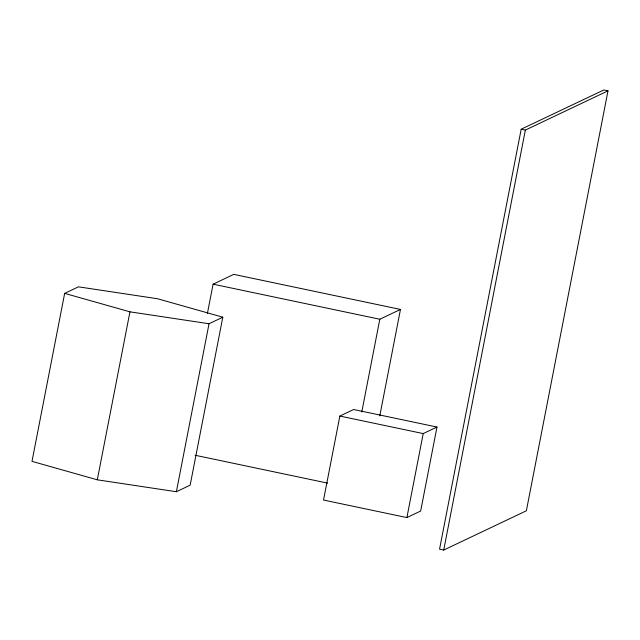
<?xml version="1.0" encoding="UTF-8"?>
<svg xmlns="http://www.w3.org/2000/svg" width="640" height="640" viewBox="0 0 640 640"><rect width="100%" height="100%" fill="white"/><g stroke="black" fill="none" stroke-linecap="round" stroke-linejoin="round"><path stroke-width="0.96" d="M64.656 293.376L32 461.36L97.304 479.816L176.376 491.728L190.152 485.184L222.808 317.2L157.504 298.744L78.424 286.832L64.656 293.376L129.952 311.832L209.032 323.744L222.808 317.2M97.304 479.816L129.952 311.832M207.4 313.48L213.096 284.176L233.76 274.368L400.472 309.432L379.784 415.888M176.376 491.728L209.032 323.744M339.856 416.056L323.528 500.048L406.888 517.576L420.664 511.032L436.984 427.04L353.632 409.512L339.856 416.056L423.216 433.584L436.984 427.04M361.776 412.024L379.816 319.24L400.472 309.432M406.888 517.576L423.216 433.584M521.184 129.208L439.552 549.168L443.72 550.048L526.368 510.792L608 90.832L603.832 89.952L521.184 129.208L525.352 130.088L608 90.832M443.72 550.048L525.352 130.088M213.096 284.176L379.816 319.24M195.064 455.24L327.664 483.128"/></g></svg>
